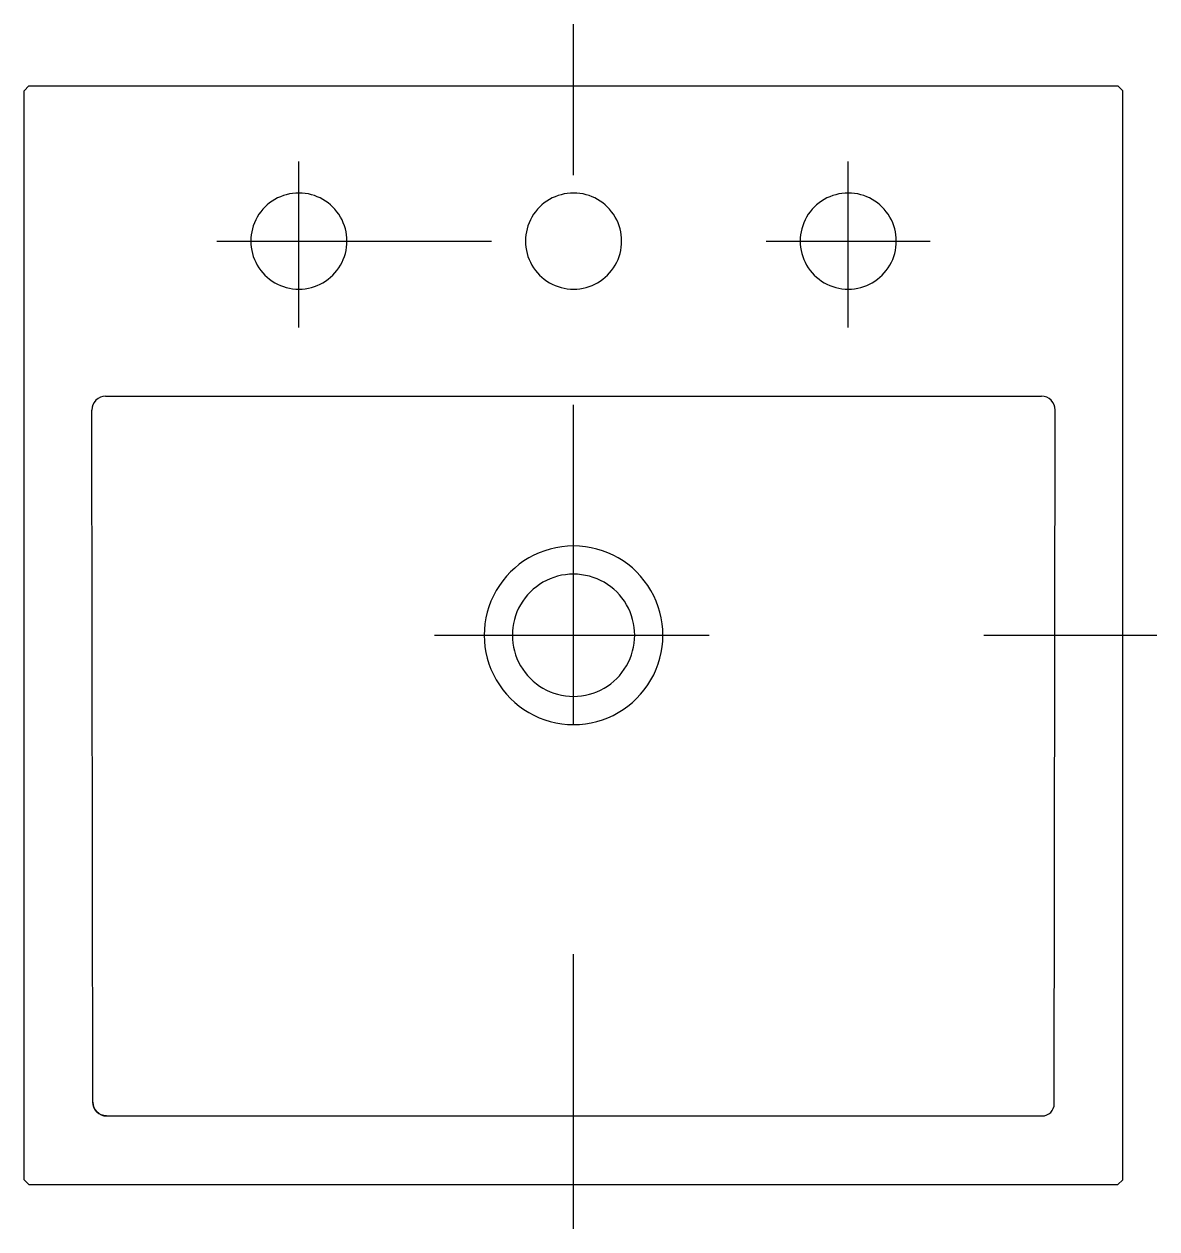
# Model space of a CAD drawing. Extents: x -684.562 to -684.149, y 632.887 to 633.326.
import ezdxf

# ---------------------------------------------------------------- set-up
doc = ezdxf.new("R2010")
doc.units = 0
doc.header["$LTSCALE"] = 0.2
doc.header["$MEASUREMENT"] = 0
for name, pattern in [('AXES', [0.54, 0.3, -0.08, 0.08, -0.08]), ('CACHE', [0.24, 0.12, -0.12]), ('CONTINU', [0])]:
    doc.linetypes.add(name, pattern=pattern)
doc.layers.get('0').update_dxf_attribs({"linetype": 'CONTINUOUS'})
doc.layers.add('DECA_EIXOS', color=5, linetype='AXES')

msp = doc.modelspace()

# ---------------------------------------------------------------- linework, layer by layer
at = {"linetype": 'CONTINUOUS'}
for p, q in [((-684.55978, 633.30347), (-684.56156, 633.30169)), ((-684.16334, 633.30347), (-684.16156, 633.30169)), ((-684.56156, 632.90524), (-684.55978, 632.90346)), ((-684.16156, 632.90524), (-684.16334, 632.90346))]:
    msp.add_line(p, q, dxfattribs=at)
at = {"linetype": 'CONTINU'}
for points in [[(-684.56156, 632.90524), (-684.56156, 633.30169)], [(-684.55978, 633.30347), (-684.16334, 633.30347)], [(-684.16156, 632.90524), (-684.16156, 633.30169)], [(-684.53187, 633.19047), (-684.19117, 633.19047)], [(-684.53656, 632.93346), (-684.53687, 633.18546)], [(-684.18651, 632.93291), (-684.18617, 633.18546)], [(-684.53156, 632.92846), (-684.19096, 632.92846)], [(-684.55978, 632.90346), (-684.16334, 632.90346)]]:
    msp.add_lwpolyline(points, dxfattribs=at)
at = {"linetype": 'CACHE'}
for points in [[(-684.46152, 633.26447, 1.00004), (-684.46152, 633.22947)], [(-684.46152, 633.22947, 1.000058), (-684.46152, 633.26447)], [(-684.26152, 633.26447, 1.000022), (-684.26152, 633.22947)], [(-684.26152, 633.22947, 1.000056), (-684.26152, 633.26447)]]:
    msp.add_lwpolyline(points, format="xyb", dxfattribs=at)
at = {"linetype": 'CONTINU'}
for points in [[(-684.36152, 633.26447, 1.00026), (-684.36152, 633.22947)], [(-684.36152, 633.22947, 1.000277), (-684.36152, 633.26447)], [(-684.53187, 633.19047, 0.414587), (-684.53687, 633.18546)], [(-684.18617, 633.18546, 0.414612), (-684.19117, 633.19047)], [(-684.36152, 633.13597, 1.000349), (-684.36152, 633.07095)], [(-684.36152, 633.07095, 1.000654), (-684.36152, 633.13597)], [(-684.36152, 633.12571, 1.000759), (-684.36153, 633.08121)], [(-684.36153, 633.08121, 1.000698), (-684.36152, 633.12571)], [(-684.5351, 632.92993, -0.197042), (-684.53656, 632.93346)], [(-684.53656, 632.93346, 0.414578), (-684.53156, 632.92846)], [(-684.19096, 632.92846, 0.413833), (-684.18651, 632.93291)], [(-684.53156, 632.92846, -0.19704), (-684.5351, 632.92993)]]:
    msp.add_lwpolyline(points, format="xyb", dxfattribs=at)
at = {"layer": 'DECA_EIXOS'}
for points in [[(-684.36152, 633.07095), (-684.36152, 633.32597)], [(-684.36153, 632.88733), (-684.36152, 633.3186)], [(-684.46152, 633.21547), (-684.46152, 633.27597)], [(-684.26152, 633.21547), (-684.26152, 633.27597)], [(-684.49139, 633.24698), (-684.23165, 633.24697)], [(-684.41212, 633.10346), (-684.14914, 633.10346)]]:
    msp.add_lwpolyline(points, dxfattribs=at)

doc.saveas('drawing.dxf')
